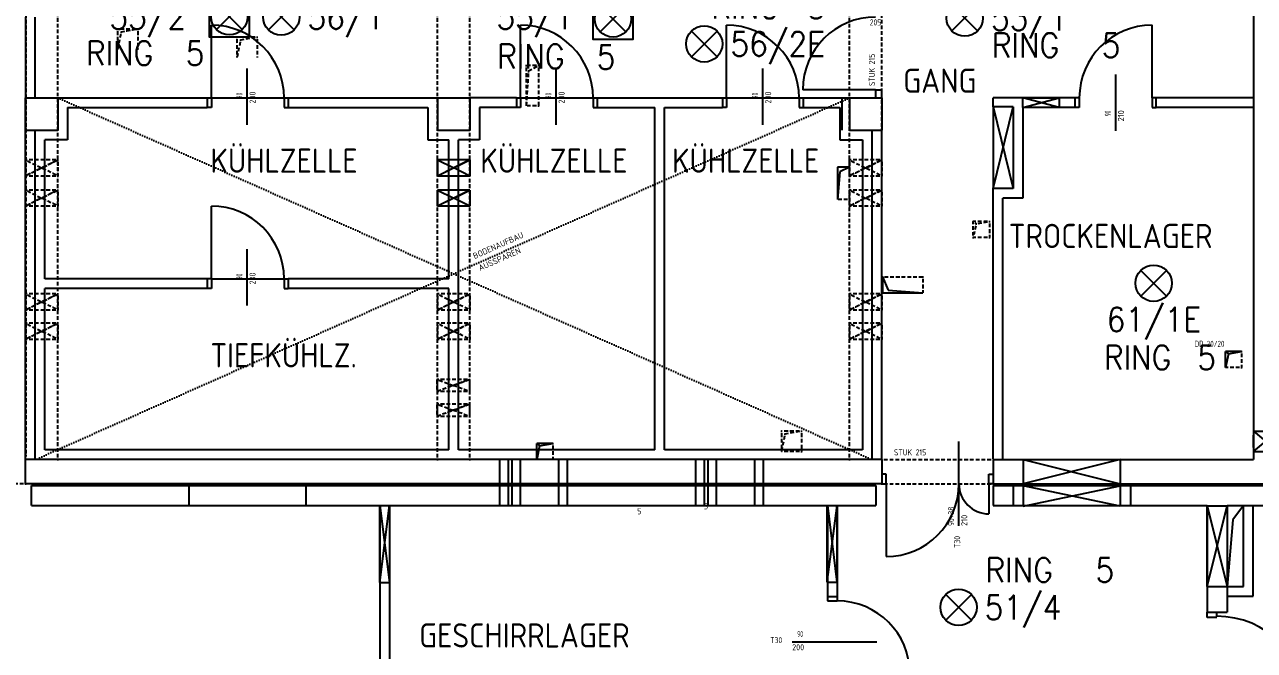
# Model space of a CAD drawing. Extents: x -386 to 10077, y -116 to 3208.
# Drawn here: x 2291 to 3814, y 1296 to 2071 of the extents above; entities that cross this region are included whole.
import ezdxf
from ezdxf.enums import TextEntityAlignment as Align

# ---------------------------------------------------------------- set-up
doc = ezdxf.new("R2010")
doc.units = 0
doc.header["$LTSCALE"] = 60
doc.linetypes.add('X1$0$ACHSE', pattern=[0.115, 0, -0.04, 0.075, 0])
doc.linetypes.add('X1$0$PUNKT_1MM', pattern=[0.05, 0, -0.05])
doc.layers.get('0').update_dxf_attribs({"linetype": 'CONTINUOUS'})
doc.layers.add('SECO-BRAND', color=240, linetype='CONTINUOUS')
doc.layers.add('SECO-BRAND_LOOP', color=81, linetype='CONTINUOUS')
doc.styles.add('ROMANS', font='romans.shx', dxfattribs={"width": 0.9})
doc.styles.add('SMALL', font='ISO.SHX', dxfattribs={"height": 12.5})

# ---------------------------------------------------------------- blocks, each defined once
blk = doc.blocks.new('SecoS-opt')
for p, q in [((0.159, 0.159), (-0.159, -0.159)), ((-0.159, 0.159), (0.159, -0.159))]:
    blk.add_line(p, q)
blk.add_circle((0, 0), 0.225)
at = {"style": 'ROMANS', "width": 0.9, "flags": 1}
for tag, p in [('PRODUKT_1', (-0.344, -0.147)), ('PRODUKT_2', (-0.344, -0.597)), ('TECHNIK', (-0.344, -1.049)), ('SECOPOS', (-0.344, -1.511))]:
    blk.add_attdef(tag, text='', height=0.3, dxfattribs=at).set_placement(p, align=Align.RIGHT)
at = {"color": 81, "style": 'ROMANS', "width": 0.9}
for tag, p in [('MELDERNUMMER', (0.33, -0.131)), ('LINE_1', (0.33, -0.989)), ('LINE_2', (0.33, -1.441)), ('ZUSATZTEXT', (0.33, -1.886))]:
    blk.add_attdef(tag, p, '', height=0.3, dxfattribs=at)
at = {"layer": 'SECO-BRAND_LOOP', "color": 7, "style": 'ROMANS', "width": 0.8, "flags": 8}
blk.add_attdef('RING', (0.33, -0.579), '', height=0.3, dxfattribs=at)
at = {"layer": 'SECO-BRAND_LOOP', "color": 7, "style": 'ROMANS', "width": 0.8}
blk.add_attdef('RINGNUMMER', (1.294, -0.579), '', height=0.3, dxfattribs=at)
blk = doc.blocks.new('SecoS-opt zwdi')
for p, q in [((0.159, 0.159), (-0.159, -0.159)), ((-0.159, 0.159), (0.159, -0.159))]:
    blk.add_line(p, q)
for points in [[(-0.201, 0.32), (-0.001, 0.555), (0.199, 0.32)], [(0.25, 0.25), (-0.25, 0.25), (-0.25, -0.25), (0.25, -0.25)]]:
    blk.add_lwpolyline(points, close=True)
blk.add_circle((0, 0), 0.225)
at = {"style": 'ROMANS', "width": 0.9, "flags": 1}
for tag, p in [('PRODUKT_1', (-0.344, -0.147)), ('PRODUKT_2', (-0.344, -0.597)), ('TECHNIK', (-0.344, -1.049)), ('SECOPOS', (-0.344, -1.511))]:
    blk.add_attdef(tag, text='', height=0.3, dxfattribs=at).set_placement(p, align=Align.RIGHT)
at = {"color": 81, "style": 'ROMANS', "width": 0.9}
for tag, p in [('MELDERNUMMER', (0.33, -0.131)), ('LINE_1', (0.33, -0.579)), ('LINE_2', (0.33, -1.031)), ('ZUSATZTEXT', (0.33, -1.476))]:
    blk.add_attdef(tag, p, '', height=0.3, dxfattribs=at)
at = {"layer": 'SECO-BRAND_LOOP', "color": 7, "style": 'ROMANS', "width": 0.8, "flags": 8}
blk.add_attdef('RING', (0.33, 0.317), '', height=0.3, dxfattribs=at)
at = {"layer": 'SECO-BRAND_LOOP', "color": 7, "style": 'ROMANS', "width": 0.8}
blk.add_attdef('RINGNUMMER', (1.294, 0.317), '', height=0.3, dxfattribs=at)

msp = doc.modelspace()

# ---------------------------------------------------------------- linework, layer by layer
at = {"color": 252, "linetype": 'X1$0$ACHSE'}
for p, q in [((2293.3, 1537), (2293.3, 2845)), ((2332.5, 1532), (2332.5, 2845)), ((2802.5, 1532), (2802.5, 2845)), ((2842.5, 1532), (2842.5, 2845)), ((3312.5, 1532), (3312.5, 2845)), ((3352.5, 1537), (3352.5, 2845)), ((2431.3, 2064.9), (2406.3, 2064.9)), ((2406.3, 2064.9), (2406.3, 2039.9)), ((2410.8, 2061.3), (2406.3, 2039.9)), ((2431.3, 2064.9), (2410.8, 2061.3)), ((2431.3, 2064.9), (2431.3, 2039.9)), ((2579.1, 2054.9), (2554.1, 2054.9)), ((2554.1, 2054.9), (2554.1, 2029.9)), ((2558.6, 2051.3), (2554.1, 2029.9)), ((2579.1, 2054.9), (2558.6, 2051.3)), ((2579.1, 2054.9), (2579.1, 2029.9)), ((2912.2, 2020), (2912.2, 1970)), ((2927.3, 2020), (2912.2, 2020)), ((2914.9, 2012.7), (2912.2, 1970)), ((2927.3, 2020), (2914.9, 2012.7)), ((2927.3, 2020), (2927.3, 1970)), ((2927.3, 1970), (2912.2, 1970)), ((2332.5, 1903.1), (2292.5, 1883.1)), ((2332.5, 1903.1), (2292.5, 1903.1)), ((2292.5, 1883.1), (2292.5, 1903.1)), ((2292.5, 1903.1), (2312.5, 1893.1)), ((2292.5, 1903.1), (2292.5, 1883.1)), ((2312.5, 1893.1), (2332.5, 1903.1)), ((2332.5, 1903.1), (2332.5, 1883.1)), ((2332.5, 1903.1), (2332.5, 1883.1)), ((3352.3, 1903.1), (3312.3, 1883.1)), ((3352.3, 1903.1), (3312.3, 1903.1)), ((3312.3, 1883.1), (3312.3, 1903.1)), ((3312.3, 1903.1), (3332.3, 1893.1)), ((3312.3, 1903.1), (3312.3, 1883.1)), ((3332.3, 1893.1), (3352.3, 1903.1)), ((3352.3, 1903.1), (3352.3, 1883.1)), ((3352.3, 1903.1), (3352.3, 1883.1)), ((2312.5, 1893.1), (2292.5, 1883.1)), ((2332.5, 1883.1), (2312.5, 1893.1)), ((3332.3, 1893.1), (3312.3, 1883.1)), ((3352.3, 1883.1), (3332.3, 1893.1)), ((2332.5, 1883.1), (2292.5, 1883.1)), ((3352.3, 1883.1), (3312.3, 1883.1)), ((2332.5, 1865.8), (2292.5, 1845.8)), ((2332.5, 1865.8), (2292.5, 1865.8)), ((2292.5, 1845.8), (2292.5, 1865.8)), ((2292.5, 1865.8), (2312.5, 1855.8)), ((2292.5, 1865.8), (2292.5, 1845.8)), ((2312.5, 1855.8), (2332.5, 1865.8)), ((2332.5, 1865.8), (2332.5, 1845.8)), ((2332.5, 1865.8), (2332.5, 1845.8)), ((3352.3, 1865.8), (3312.3, 1845.8)), ((3352.3, 1865.8), (3312.3, 1865.8)), ((3312.3, 1845.8), (3312.3, 1865.8)), ((3312.3, 1865.8), (3332.3, 1855.8)), ((3312.3, 1865.8), (3312.3, 1845.8)), ((3332.3, 1855.8), (3352.3, 1865.8)), ((3352.3, 1865.8), (3352.3, 1845.8)), ((3352.3, 1865.8), (3352.3, 1845.8)), ((2312.5, 1855.8), (2292.5, 1845.8)), ((2332.5, 1845.8), (2292.5, 1845.8)), ((2332.5, 1845.8), (2312.5, 1855.8)), ((3312.5, 1854.1), (3297.5, 1854.1)), ((3332.3, 1855.8), (3312.3, 1845.8)), ((3352.3, 1845.8), (3312.3, 1845.8)), ((3352.3, 1845.8), (3332.3, 1855.8)), ((3465.5, 1806.8), (3465.5, 1826.8)), ((3465.5, 1806.8), (3465.5, 1826.8)), ((3465.5, 1826.8), (3469.1, 1823.9)), ((3465.5, 1826.8), (3469.1, 1823.9)), ((3485.5, 1826.8), (3465.5, 1826.8)), ((3469.1, 1823.9), (3485.5, 1826.8)), ((3485.5, 1826.8), (3485.5, 1806.8)), ((3469.1, 1823.9), (3465.5, 1806.8)), ((3485.5, 1806.8), (3465.5, 1806.8)), ((3353.1, 1758.3), (3403.1, 1758.3)), ((3403.1, 1758.3), (3403.1, 1738.3)), ((2332.5, 1737.1), (2292.5, 1717.1)), ((2332.5, 1737.1), (2292.5, 1737.1)), ((2292.5, 1717.1), (2292.5, 1737.1)), ((2292.5, 1737.1), (2312.5, 1727.1)), ((2292.5, 1737.1), (2292.5, 1717.1)), ((2312.5, 1727.1), (2332.5, 1737.1)), ((2332.5, 1737.1), (2332.5, 1717.1)), ((2332.5, 1737.1), (2332.5, 1717.1)), ((2842.5, 1737.1), (2802.5, 1717.1)), ((2842.5, 1737.1), (2802.5, 1737.1)), ((2802.5, 1717.1), (2802.5, 1737.1)), ((2802.5, 1737.1), (2822.5, 1727.1)), ((2802.5, 1737.1), (2802.5, 1717.1)), ((2822.5, 1727.1), (2842.5, 1737.1)), ((2842.5, 1737.1), (2842.5, 1717.1)), ((2842.5, 1737.1), (2842.5, 1717.1)), ((3352.3, 1737.1), (3312.3, 1717.1)), ((3352.3, 1737.1), (3312.3, 1737.1)), ((3312.3, 1717.1), (3312.3, 1737.1)), ((3312.3, 1737.1), (3332.3, 1727.1)), ((3312.3, 1737.1), (3312.3, 1717.1)), ((3332.3, 1727.1), (3352.3, 1737.1)), ((3352.3, 1737.1), (3352.3, 1717.1)), ((3352.3, 1737.1), (3352.3, 1717.1)), ((2312.5, 1727.1), (2292.5, 1717.1)), ((2332.5, 1717.1), (2312.5, 1727.1)), ((2822.5, 1727.1), (2802.5, 1717.1)), ((2842.5, 1717.1), (2822.5, 1727.1)), ((3332.3, 1727.1), (3312.3, 1717.1)), ((3352.3, 1717.1), (3332.3, 1727.1)), ((2332.5, 1717.1), (2292.5, 1717.1)), ((2842.5, 1717.1), (2802.5, 1717.1)), ((3352.3, 1717.1), (3312.3, 1717.1)), ((2332.5, 1700.8), (2292.5, 1680.8)), ((2332.5, 1700.8), (2292.5, 1700.8)), ((2292.5, 1680.8), (2292.5, 1700.8)), ((2292.5, 1700.8), (2312.5, 1690.8)), ((2292.5, 1700.8), (2292.5, 1680.8)), ((2312.5, 1690.8), (2292.5, 1680.8)), ((2312.5, 1690.8), (2332.5, 1700.8)), ((2332.5, 1680.8), (2312.5, 1690.8)), ((2332.5, 1700.8), (2332.5, 1680.8)), ((2332.5, 1700.8), (2332.5, 1680.8)), ((2842.5, 1700.8), (2802.5, 1680.8)), ((2842.5, 1700.8), (2802.5, 1700.8)), ((2802.5, 1680.8), (2802.5, 1700.8)), ((2802.5, 1700.8), (2822.5, 1690.8)), ((2802.5, 1700.8), (2802.5, 1680.8)), ((2822.5, 1690.8), (2802.5, 1680.8)), ((2822.5, 1690.8), (2842.5, 1700.8)), ((2842.5, 1680.8), (2822.5, 1690.8)), ((2842.5, 1700.8), (2842.5, 1680.8)), ((2842.5, 1700.8), (2842.5, 1680.8)), ((3352.3, 1700.8), (3312.3, 1680.8)), ((3352.3, 1700.8), (3312.3, 1700.8)), ((3312.3, 1680.8), (3312.3, 1700.8)), ((3312.3, 1700.8), (3332.3, 1690.8)), ((3312.3, 1700.8), (3312.3, 1680.8)), ((3332.3, 1690.8), (3312.3, 1680.8)), ((3332.3, 1690.8), (3352.3, 1700.8)), ((3352.3, 1680.8), (3332.3, 1690.8)), ((3352.3, 1700.8), (3352.3, 1680.8)), ((3352.3, 1700.8), (3352.3, 1680.8)), ((2332.5, 1680.8), (2292.5, 1680.8)), ((2842.5, 1680.8), (2802.5, 1680.8)), ((3352.3, 1680.8), (3312.3, 1680.8)), ((3797.7, 1666), (3797.7, 1646)), ((3797.7, 1646), (3777.7, 1646)), ((2841.9, 1631.3), (2801.9, 1616.3)), ((2841.9, 1631.3), (2801.9, 1631.3)), ((2801.9, 1616.3), (2801.9, 1631.3)), ((2801.9, 1631.3), (2821.9, 1623.8)), ((2801.9, 1631.3), (2801.9, 1616.3)), ((2821.9, 1623.8), (2841.9, 1631.3)), ((2841.9, 1631.3), (2841.9, 1616.3)), ((2841.9, 1631.3), (2841.9, 1616.3)), ((2821.9, 1623.8), (2801.9, 1616.3)), ((2841.9, 1616.3), (2801.9, 1616.3)), ((2841.9, 1616.3), (2821.9, 1623.8)), ((2841.9, 1600.5), (2801.9, 1585.5)), ((2841.9, 1600.5), (2801.9, 1600.5)), ((2801.9, 1585.5), (2801.9, 1600.5)), ((2801.9, 1600.5), (2821.9, 1593)), ((2801.9, 1600.5), (2801.9, 1585.5)), ((2821.9, 1593), (2841.9, 1600.5)), ((2841.9, 1600.5), (2841.9, 1585.5)), ((2841.9, 1600.5), (2841.9, 1585.5)), ((2821.9, 1593), (2801.9, 1585.5)), ((2841.9, 1585.5), (2801.9, 1585.5)), ((2841.9, 1585.5), (2821.9, 1593)), ((3253, 1567.1), (3228, 1567.1)), ((3228, 1567.1), (3228, 1542.1)), ((3232.4, 1563.5), (3228, 1542.1)), ((3253, 1567.1), (3232.4, 1563.5)), ((3253, 1567.1), (3253, 1542.1)), ((2945.2, 1552.1), (2945.2, 1532.1)), ((3253, 1542.1), (3228, 1542.1)), ((3352.5, 1532), (3490, 1532)), ((2292.5, 1502), (1802.5, 1502)), ((3352.5, 1502), (3490, 1502))]:
    msp.add_line(p, q, dxfattribs=at)
at = {"color": 252, "linetype": 'Continuous'}
for p, q in [((3812.5, 2845), (3812.5, 1532)), ((2292.5, 2080), (2292.5, 1980)), ((2304.5, 1980), (2304.5, 2080)), ((2522.5, 1980), (2522.5, 2070)), ((2905, 1980), (2905, 2070)), ((3160, 1980), (3160, 2070)), ((3686.8, 1980), (3686.8, 2070)), ((2566.9, 1946.7), (2566.9, 2016.4)), ((2949.4, 1946.7), (2949.4, 2016.4)), ((3205, 1946.7), (3205, 2016.4)), ((3641.8, 2008.9), (3641.8, 1939.1)), ((2292.5, 1980), (2332.5, 1980)), ((2292.5, 1532), (2292.5, 1980)), ((2292.5, 1980), (2292.5, 1940)), ((2332.5, 1980), (2517.5, 1980)), ((2332.5, 1980), (2332.5, 1940)), ((2517.5, 1980), (2522.5, 1980)), ((2517.5, 1980), (2517.5, 1968)), ((2522.5, 1980), (2612.5, 1980)), ((2522.5, 1980), (2522.5, 1968)), ((2612.5, 1980), (2617.5, 1980)), ((2612.5, 1980), (2612.5, 1968)), ((2617.5, 1980), (2802.5, 1980)), ((2617.5, 1980), (2617.5, 1968)), ((2802.5, 1980), (2842.5, 1980)), ((2802.5, 1980), (2802.5, 1940)), ((2900, 1980), (2842.5, 1980)), ((2842.5, 1980), (2842.5, 1940)), ((2900, 1980), (2900, 1968)), ((2900, 1980), (2905, 1980)), ((2905, 1980), (2995, 1980)), ((2905, 1980), (2905, 1968)), ((2995, 1980), (3000, 1980)), ((2995, 1980), (2995, 1968)), ((3000, 1980), (3155, 1980)), ((3000, 1980), (3000, 1968)), ((3155, 1980), (3155, 1968)), ((3155, 1980), (3160, 1980)), ((3160, 1980), (3250, 1980)), ((3160, 1980), (3160, 1968)), ((3250, 1980), (3255, 1980)), ((3250, 1980), (3250, 1968)), ((3344.5, 1990), (3254.5, 1990)), ((3255, 1980), (3312.5, 1980)), ((3255, 1980), (3255, 1968)), ((3303.1, 1940), (3303.1, 1980)), ((3312.5, 1980), (3352.5, 1980)), ((3312.5, 1980), (3312.5, 1940)), ((3344.5, 1990), (3352.5, 1990)), ((3344.5, 1990), (3344.5, 1980)), ((3352.5, 1980), (3352.5, 1990)), ((3352.5, 1980), (3352.5, 1940)), ((3591.8, 1980), (3490, 1980)), ((3490, 1968.8), (3490, 1980)), ((3527, 1968), (3527, 1980)), ((3527, 1980), (3572, 1980)), ((3527, 1968), (3572, 1980)), ((3572, 1968), (3527, 1980)), ((3572, 1980), (3572, 1968)), ((3591.8, 1968), (3591.8, 1980)), ((3596.8, 1980), (3591.8, 1980)), ((3596.8, 1980), (3596.8, 1968)), ((3686.8, 1980), (3686.8, 1968)), ((3691.8, 1980), (3686.8, 1980)), ((3812.5, 1980), (3691.8, 1980)), ((3691.8, 1968), (3691.8, 1980)), ((2344.5, 1968), (2517.5, 1968)), ((2344.5, 1968), (2344.5, 1928)), ((2522.5, 1968), (2517.5, 1968)), ((2612.5, 1968), (2617.5, 1968)), ((2617.5, 1968), (2790.5, 1968)), ((2790.5, 1968), (2790.5, 1928)), ((2900, 1968), (2854.5, 1968)), ((2854.5, 1968), (2854.5, 1928)), ((2905, 1968), (2900, 1968)), ((2995, 1968), (3000, 1968)), ((3000, 1968), (3071.5, 1968)), ((3071.5, 1544), (3071.5, 1968)), ((3083.5, 1544), (3083.5, 1968)), ((3083.5, 1968), (3155, 1968)), ((3160, 1968), (3155, 1968)), ((3250, 1968), (3255, 1968)), ((3255, 1968), (3300.5, 1968)), ((3300.5, 1968), (3300.5, 1928)), ((3490, 1968.8), (3490, 1867.6)), ((3490, 1968.8), (3515, 1867.6)), ((3490, 1867.6), (3515, 1968.6)), ((3515, 1968.6), (3490, 1968.6)), ((3515, 1968.6), (3515, 1867.6)), ((3527, 1968), (3527, 1855.6)), ((3591.8, 1968), (3527, 1968)), ((3572, 1968), (3527, 1968)), ((3596.8, 1968), (3591.8, 1968)), ((3686.8, 1968), (3691.8, 1968)), ((3812.5, 1968), (3691.8, 1968)), ((2292.5, 1940), (2332.5, 1940)), ((2304.5, 1532), (2304.5, 1940)), ((2802.5, 1940), (2842.5, 1940)), ((3312.5, 1940), (3352.5, 1940)), ((3340.5, 1532.8), (3340.5, 1940)), ((3352.5, 1532.8), (3352.5, 1940)), ((2344.5, 1928), (2316.5, 1928)), ((2316.5, 1756), (2316.5, 1928)), ((2790.5, 1928), (2816.5, 1928)), ((2816.5, 1756), (2816.5, 1928)), ((2828.5, 1544), (2828.5, 1928)), ((2854.5, 1928), (2828.5, 1928)), ((3300.5, 1928), (3328.5, 1928)), ((3328.5, 1928), (3328.5, 1544)), ((2842.5, 1903.1), (2802.5, 1883.1)), ((2842.5, 1903.1), (2802.5, 1903.1)), ((2802.5, 1883.1), (2802.5, 1903.1)), ((2802.5, 1903.1), (2822.5, 1893.1)), ((2802.5, 1903.1), (2802.5, 1883.1)), ((2822.5, 1893.1), (2842.5, 1903.1)), ((2842.5, 1903.1), (2842.5, 1883.1)), ((2842.5, 1903.1), (2842.5, 1883.1)), ((2822.5, 1893.1), (2802.5, 1883.1)), ((2842.5, 1883.1), (2822.5, 1893.1)), ((3312.5, 1894.1), (3297.5, 1894.1)), ((3297.5, 1894.1), (3297.5, 1854.1)), ((3300.2, 1888.3), (3297.5, 1854.1)), ((3312.5, 1894.1), (3300.2, 1888.3)), ((2842.5, 1883.1), (2802.5, 1883.1)), ((2842.5, 1865.8), (2802.5, 1845.8)), ((2842.5, 1865.8), (2802.5, 1865.8)), ((2802.5, 1845.8), (2802.5, 1865.8)), ((2802.5, 1865.8), (2822.5, 1855.8)), ((2802.5, 1865.8), (2802.5, 1845.8)), ((2822.5, 1855.8), (2842.5, 1865.8)), ((2842.5, 1865.8), (2842.5, 1845.8)), ((2842.5, 1865.8), (2842.5, 1845.8)), ((3490, 1532.8), (3490, 1867.6)), ((3515, 1867.6), (3490, 1867.6)), ((2522.5, 1756), (2522.5, 1846)), ((2822.5, 1855.8), (2802.5, 1845.8)), ((2842.5, 1845.8), (2802.5, 1845.8)), ((2842.5, 1845.8), (2822.5, 1855.8)), ((3502, 1532.8), (3502, 1855.6)), ((3527, 1855.6), (3502, 1855.6)), ((2566.9, 1722.7), (2566.9, 1792.4)), ((2517.5, 1756), (2316.5, 1756)), ((2517.5, 1756), (2517.5, 1744)), ((2522.5, 1756), (2517.5, 1756)), ((2522.5, 1756), (2522.5, 1744)), ((2522.5, 1756), (2612.5, 1756)), ((2612.5, 1756), (2612.5, 1744)), ((2612.5, 1756), (2617.5, 1756)), ((2816.5, 1756), (2617.5, 1756)), ((2617.5, 1756), (2617.5, 1744)), ((3353.1, 1758.3), (3353.1, 1738.3)), ((3353.1, 1758.3), (3360.4, 1741.9)), ((2517.5, 1744), (2316.5, 1744)), ((2316.5, 1544), (2316.5, 1744)), ((2522.5, 1744), (2517.5, 1744)), ((2612.5, 1744), (2617.5, 1744)), ((2816.5, 1744), (2617.5, 1744)), ((2816.5, 1544), (2816.5, 1744)), ((3353.1, 1738.3), (3403.1, 1738.3)), ((3360.4, 1741.9), (3403.1, 1738.3)), ((3777.7, 1646), (3777.7, 1666)), ((3777.7, 1646), (3777.7, 1666)), ((3777.7, 1666), (3781.3, 1663.1)), ((3777.7, 1666), (3781.3, 1663.1)), ((3797.7, 1666), (3777.7, 1666)), ((3781.3, 1663.1), (3777.7, 1646)), ((3781.3, 1663.1), (3797.7, 1666)), ((2292.5, 1547.1), (2292.5, 1562.1)), ((2304.5, 1547.1), (2304.5, 1562.1)), ((3447.8, 1449.9), (3447.8, 1554.5)), ((3812.4, 1567.2), (3842.4, 1567.2)), ((3812.4, 1567.2), (3842.4, 1542.2)), ((3812.4, 1542.2), (3842.4, 1567.2)), ((3812.5, 1547.1), (3812.5, 1562.1)), ((2816.5, 1544), (2316.5, 1544)), ((3071.5, 1544), (2828.5, 1544)), ((2925.2, 1532.1), (2925.2, 1552.1)), ((2925.2, 1532.1), (2925.2, 1552.1)), ((2925.2, 1552.1), (2928.8, 1549.2)), ((2925.2, 1552.1), (2928.8, 1549.2)), ((2945.2, 1552.1), (2925.2, 1552.1)), ((2928.8, 1549.2), (2925.2, 1532.1)), ((2928.8, 1549.2), (2945.2, 1552.1)), ((3328.5, 1544), (3083.5, 1544)), ((3812.4, 1542.2), (3842.4, 1542.2)), ((3352.5, 1532), (2292.5, 1532)), ((2292.5, 1502), (2292.5, 1532)), ((2879.7, 1475), (2879.7, 1532)), ((2889.7, 1532), (2889.7, 1475)), ((2894.8, 1475), (2894.8, 1532)), ((2904.8, 1532), (2904.8, 1475)), ((2945.2, 1532.1), (2925.2, 1532.1)), ((2952.7, 1475), (2952.7, 1532)), ((2962.7, 1532), (2962.7, 1475)), ((3122.3, 1475), (3122.3, 1532)), ((3132.3, 1532), (3132.3, 1475)), ((3137.4, 1475), (3137.4, 1532)), ((3147.4, 1532), (3147.4, 1475)), ((3195.3, 1475), (3195.3, 1532)), ((3205.3, 1532), (3205.3, 1475)), ((3310.6, 1532), (3295.6, 1532)), ((3352.5, 1532), (3352.5, 1502)), ((3490, 1532), (3812.5, 1532)), ((3490, 1532), (3490, 1502)), ((3527.5, 1532), (3647.5, 1502)), ((3647.5, 1532), (3527.5, 1502)), ((3527.5, 1532), (3527.5, 1502)), ((3647.5, 1532), (3647.5, 1502)), ((3357.8, 1514), (3352.5, 1514)), ((3357.8, 1502), (3357.8, 1514)), ((3485, 1502), (3485, 1514)), ((3485, 1514), (3490, 1514)), ((3352.5, 1502), (2292.5, 1502)), ((2300, 1500), (2495, 1500)), ((2300, 1475), (2300, 1500)), ((2495, 1500), (2640, 1500)), ((2495, 1475), (2495, 1500)), ((2640, 1500), (3345, 1500)), ((2640, 1475), (2640, 1500)), ((3345, 1500), (3345, 1475)), ((3352.8, 1502), (3357.8, 1502)), ((3357.8, 1502), (3357.8, 1412)), ((3485, 1502), (3485, 1464.8)), ((3490, 1502), (3485, 1502)), ((3490, 1502), (3842.5, 1502)), ((3490, 1500), (3490, 1475)), ((3490, 1500), (3515, 1500)), ((3515, 1500), (3660, 1500)), ((3515, 1500), (3515, 1475)), ((3527.5, 1474.3), (3647.5, 1499.3)), ((3647.5, 1474.3), (3527.5, 1499.3)), ((3527.5, 1499.3), (3527.5, 1475)), ((3647.5, 1499.3), (3647.5, 1475)), ((3660, 1500), (4455, 1500)), ((3660, 1500), (4455, 1500)), ((3660, 1500), (3660, 1475)), ((2300, 1475), (2495, 1475)), ((2495, 1475), (2640, 1475)), ((2640, 1475), (3345, 1475)), ((2731, 1475), (2731, 880)), ((2731, 1475), (2743, 1380)), ((2731, 1380), (2743, 1475)), ((2731, 1380), (2731, 1475)), ((2731, 1475), (2743, 1475)), ((2743, 1475), (2743, 880)), ((2743, 1475), (2743, 1380)), ((3284.8, 1380.1), (3297, 1475)), ((3284.8, 1380.1), (3284.8, 1475)), ((3284.8, 1475), (3296.8, 1475)), ((3285, 1475), (3285, 1362)), ((3285, 1475), (3296.8, 1380.1)), ((3296.8, 1475), (3296.8, 1380.1)), ((3297, 1475), (3297, 1362)), ((3490, 1475), (3515, 1475)), ((3515, 1475), (3660, 1475)), ((3660, 1475), (3755, 1475)), ((3755, 1475), (3755, 1343)), ((3755, 1474.6), (3780, 1375)), ((3755, 1375), (3780, 1474.6)), ((3755, 1375), (3755, 1474.6)), ((3755, 1474.6), (3780, 1474.6)), ((3780, 1475), (3780, 1343)), ((3780, 1475), (4430, 1475)), ((3780, 1474.6), (3780, 1375)), ((3800, 1475), (3786.9, 1457.5)), ((3800, 1375), (3800, 1475)), ((3812, 1363), (3812, 1475)), ((3786.9, 1457.5), (3780, 1375)), ((2731, 1380), (2743, 1380)), ((3284.8, 1380.1), (3296.8, 1380.1)), ((3755, 1375), (3780, 1375)), ((3780, 1375), (3800, 1375)), ((3297, 1362), (3285, 1362)), ((3285, 1362), (3285, 1357)), ((3285, 1357), (3297, 1357)), ((3297, 1362), (3297, 1357)), ((3780, 1363), (3812, 1363)), ((3755, 1343), (3780, 1343)), ((3755, 1336.5), (3755, 1343)), ((3767, 1338), (3767, 1343)), ((3767, 1336.5), (3755, 1336.5)), ((3241.5, 1306.3), (3346.1, 1306.3))]:
    msp.add_line(p, q, dxfattribs=at)
at = {"color": 252, "linetype": 'X1$0$PUNKT_1MM'}
for p, q in [((3312.5, 1980), (2304.5, 1532)), ((2332.5, 1980), (3340.5, 1532))]:
    msp.add_line(p, q, dxfattribs=at)
at = {"color": 252, "linetype": 'Continuous'}
for centre, radius, start, end in [((3344.5, 1990), 90, 90, 180), ((2522.5, 1980), 90, 0, 90), ((2905, 1980), 90, 0, 90), ((3160, 1980), 90, 0, 90), ((3686.8, 1980), 90, 90, 180), ((2522.5, 1756), 90, 0, 90), ((3357.8, 1502), 90, 270, 0), ((3485, 1502), 37.2, 180, 270), ((3297, 1267), 90, 0, 90), ((3767, 1227), 111, 0, 90)]:
    msp.add_arc(centre, radius, start, end, dxfattribs=at)

# ---------------------------------------------------------------- block references
at = {"layer": 'SECO-BRAND'}
ref = msp.add_blockref('SecoS-opt zwdi', (2544.8, 2080.4, 280), dxfattribs=dict(at, xscale=100, yscale=100, zscale=100))
ref.add_attrib('MELDERNUMMER', '55/2', (2396.3, 2065.1, -27720), dxfattribs={"layer": '0', "color": 81, "height": 30, "style": 'ROMANS', "width": 0.9})
ref.add_attrib('RINGNUMMER', '5', (2490.8, 2020.3, -27720), dxfattribs={"layer": 'SECO-BRAND_LOOP', "color": 7, "height": 30, "style": 'ROMANS', "width": 0.9})
ref.add_attrib('RING', 'RING', (2367.3, 2020.3, -27720), dxfattribs={"layer": 'SECO-BRAND_LOOP', "color": 7, "height": 30, "style": 'ROMANS', "width": 0.9, "flags": 8})
ref = msp.add_blockref('SecoS-opt', (2609, 2080.1, 280), dxfattribs=dict(at, xscale=100, yscale=100, zscale=100))
ref.add_attrib('MELDERNUMMER', '56/1', (2641.5, 2065, -27720), dxfattribs={"layer": '0', "color": 81, "height": 30, "style": 'ROMANS', "width": 0.9})
ref.add_attrib('RINGNUMMER', '5', (2739.4, 2111.3, -27720), dxfattribs={"layer": 'SECO-BRAND_LOOP', "color": 7, "height": 30, "style": 'ROMANS', "width": 0.9})
ref.add_attrib('RING', 'RING', (2609.4, 2111.3, -27720), dxfattribs={"layer": 'SECO-BRAND_LOOP', "color": 7, "height": 30, "style": 'ROMANS', "width": 0.9, "flags": 8})
ref = msp.add_blockref('SecoS-opt zwdi', (3019.7, 2077.7, 280), dxfattribs=dict(at, xscale=100, yscale=100, zscale=100))
ref.add_attrib('MELDERNUMMER', '55/1', (2875.4, 2065.1, -27720), dxfattribs={"layer": '0', "color": 81, "height": 30, "style": 'ROMANS', "width": 0.9})
ref.add_attrib('RINGNUMMER', '5', (2999.4, 2015.3, -27720), dxfattribs={"layer": 'SECO-BRAND_LOOP', "color": 7, "height": 30, "style": 'ROMANS', "width": 0.9})
ref.add_attrib('RING', 'RING', (2876.3, 2016.2, -27720), dxfattribs={"layer": 'SECO-BRAND_LOOP', "color": 7, "height": 30, "style": 'ROMANS', "width": 0.9, "flags": 8})
ref = msp.add_blockref('SecoS-opt', (3132.5, 2046.7), dxfattribs=dict(at, xscale=100, yscale=100, zscale=100))
ref.add_attrib('MELDERNUMMER', '56/2E', (3165, 2031.7), dxfattribs={"layer": '0', "color": 81, "height": 30, "style": 'ROMANS', "width": 0.9})
ref.add_attrib('RINGNUMMER', '5', (3259.9, 2078), dxfattribs={"layer": 'SECO-BRAND_LOOP', "color": 7, "height": 30, "style": 'ROMANS', "width": 0.9})
ref.add_attrib('RING', 'RING', (3141.6, 2078), dxfattribs={"layer": 'SECO-BRAND_LOOP', "color": 7, "height": 30, "style": 'ROMANS', "width": 0.9, "flags": 8})
ref = msp.add_blockref('SecoS-opt', (3455, 2078.6, 280), dxfattribs=dict(at, xscale=100, yscale=100, zscale=100))
ref.add_attrib('MELDERNUMMER', '53/1', (3487.5, 2063.5, -27720), dxfattribs={"layer": '0', "color": 81, "height": 30, "style": 'ROMANS', "width": 0.9})
ref.add_attrib('RINGNUMMER', '5', (3624.6, 2030, -27720), dxfattribs={"layer": 'SECO-BRAND_LOOP', "color": 7, "height": 30, "style": 'ROMANS', "width": 0.9})
ref.add_attrib('RING', 'RING', (3488.6, 2030, -27720), dxfattribs={"layer": 'SECO-BRAND_LOOP', "color": 7, "height": 30, "style": 'ROMANS', "width": 0.9, "flags": 8})
ref = msp.add_blockref('SecoS-opt', (3688.8, 1750.4, 280), dxfattribs=dict(at, xscale=100, yscale=100, zscale=100))
ref.add_attrib('MELDERNUMMER', '61/1E', (3630.7, 1690.5, -27720), dxfattribs={"layer": '0', "color": 81, "height": 30, "style": 'ROMANS', "width": 0.9})
ref.add_attrib('RINGNUMMER', '5', (3742.8, 1643.4, -27720), dxfattribs={"layer": 'SECO-BRAND_LOOP', "color": 7, "height": 30, "style": 'ROMANS', "width": 0.9})
ref.add_attrib('RING', 'RING', (3627.4, 1643.4, -27720), dxfattribs={"layer": 'SECO-BRAND_LOOP', "color": 7, "height": 30, "style": 'ROMANS', "width": 0.9, "flags": 8})
ref = msp.add_blockref('SecoS-opt', (3447.3, 1349.1, 280), dxfattribs=dict(at, xscale=100, yscale=100, zscale=100))
ref.add_attrib('MELDERNUMMER', '51/4', (3479.7, 1334, -27720), dxfattribs={"layer": '0', "color": 81, "height": 30, "style": 'ROMANS', "width": 0.9})
ref.add_attrib('RINGNUMMER', '5', (3616.9, 1380.3, -27720), dxfattribs={"layer": 'SECO-BRAND_LOOP', "color": 7, "height": 30, "style": 'ROMANS', "width": 0.9})
ref.add_attrib('RING', 'RING', (3480.8, 1380.3, -27720), dxfattribs={"layer": 'SECO-BRAND_LOOP', "color": 7, "height": 30, "style": 'ROMANS', "width": 0.9, "flags": 8})

# ---------------------------------------------------------------- texts
at = {"color": 252, "style": 'SMALL'}
for s, height, width, p in [('205', 7.5, 0.816807, (3337.4, 2077.1)), ('GANG', 30, 0.974026, (3378.8, 2016.1)), ('KÜHLZELLE', 30, 0.974026, (2521.3, 1917.1)), ('KÜHLZELLE', 30, 0.974026, (2855.4, 1917.1)), ('KÜHLZELLE', 30, 0.974026, (3092.7, 1917.1)), ('TROCKENLAGER', 30, 0.974026, (3509.5, 1823.9)), ('TIEFKÜHLZ. ', 30, 0.974026, (2521.3, 1676.1)), ('DD 20/20', 7.5, 0.760249, (3739.6, 1679.1)), ('STUK 215', 7.5, 0.823603, (3367.4, 1544.7)), ('GESCHIRRLAGER', 30, 0.974026, (2779.7, 1329.3)), ('T30', 7.5, 0.826891, (3214.1, 1312.2)), ('  90', 7.5, 0.596273, (3241.4, 1319.7)), ('200', 7.5, 0.867857, (3241.4, 1303.4))]:
    msp.add_text(s, height=height, dxfattribs=dict(at, width=width)).set_placement(p, align=Align.TOP_LEFT)
for s, rotation, width, p in [('STUK 215', 90, 0.823603, (3336.3, 1994.6)), ('  90', 90, 0.596273, (2553.5, 1972.9)), ('200', 90, 0.867857, (2569.7, 1972.9)), ('  90', 90, 0.596273, (2936, 1972.9)), ('200', 90, 0.867857, (2952.2, 1972.9)), ('  90', 90, 0.596273, (3191.6, 1972.9)), ('200', 90, 0.867857, (3207.9, 1972.9)), ('  90', 90, 0.596273, (3628.3, 1950.8)), ('210', 90, 0.925715, (3644.6, 1950.8)), ('BODENAUFBAU', 23.9625, 0.950649, (2845.3, 1787)), ('AUSSPAREN', 23.9625, 0.942857, (2851.9, 1772.2)), ('  90', 90, 0.596273, (2553.5, 1748.9)), ('200', 90, 0.867857, (2569.7, 1748.9)), ('90+38', 90, 0.803941, (3434.4, 1449.8)), ('210', 90, 0.925715, (3450.7, 1449.8)), ('T30', 90, 0.826891, (3441.9, 1422.5))]:
    msp.add_text(s, height=7.5, rotation=rotation, dxfattribs=dict(at, width=width)).set_placement(p, align=Align.TOP_LEFT)
for p in [(3132, 1470.4), (3049.6, 1464.3)]:
    msp.add_text('5', height=7.5, dxfattribs=at).set_placement(p)

doc.saveas('drawing.dxf')
